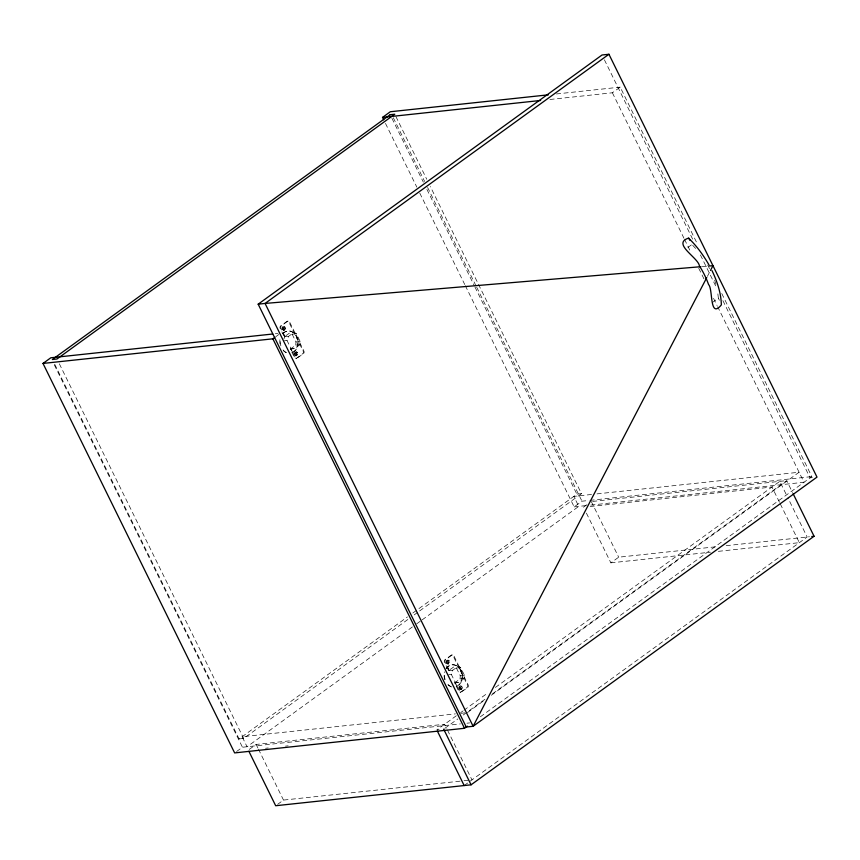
<?xml version="1.0" encoding="UTF-8"?>
<svg xmlns="http://www.w3.org/2000/svg" width="860" height="860" viewBox="0 0 860 860"><rect width="100%" height="100%" fill="white"/><g stroke="black" fill="none" stroke-linecap="round" stroke-linejoin="round"><path stroke-width="0.64" stroke-dasharray="4.3 3.22" d="M295.775 345.139L295.98 341.968L292.153 334.175L289.755 332.895L284.327 336.83L280.22 328.488A1.924 1.537 83.9 0 1 280.704 325.875L286.778 321.468A1.924 1.537 83.9 0 1 288.906 322.188L303.139 351.127A1.924 1.537 83.9 0 1 302.656 353.739L296.582 358.136A1.924 1.537 83.9 0 1 294.453 357.416L290.347 349.074L295.775 345.139L299.989 344.688L300.194 341.517L296.367 333.723L293.969 332.444L289.755 332.895M460.035 678.959L460.25 675.799L456.413 668.005L454.015 666.726L448.587 670.66L444.48 662.308A1.924 1.537 83.9 0 1 444.964 659.695L451.038 655.288A1.924 1.537 83.9 0 1 453.166 656.019L467.399 684.947A1.924 1.537 83.9 0 1 466.915 687.559L460.842 691.967A1.924 1.537 83.9 0 1 458.713 691.246L454.607 682.894L460.035 678.959L464.25 678.508L464.464 675.347L460.627 667.553L458.229 666.274L454.015 666.726M283.95 338.84L284.703 336.787L283.402 333.315M299.989 344.688L294.561 348.623L290.863 348.279L287.025 340.495L288.541 336.378L293.969 332.444M464.25 678.508L458.821 682.442L455.123 682.109L451.296 674.315L452.801 670.209L458.229 666.274M707.393 276.393L709.865 271.631M282.768 333.487L284.015 332.39A11.212 8.955 83.9 0 1 296.399 336.615L296.786 336.572A11.212 8.955 83.9 0 1 293.98 351.815L292.583 352.621M283.155 333.443L284.402 332.347A11.212 8.955 83.9 0 1 296.786 336.572M275.791 336.69L278.715 334.572M549.938 99.481L612.384 92.783L620.2 87.129L697.686 244.595M687.892 247.444L691.945 244.509M712.284 302.591L718.358 298.183L717.595 291.594M54.739 364.307L239.091 738.933L407.436 616.942M412.864 613.008L576.877 494.167L581.478 493.672L430.322 186.502M239.091 738.933L243.681 738.439L408.779 618.813M414.208 614.879L418.551 611.729M419.637 610.944L581.478 493.672M236.597 751.489L242.455 747.243L460.358 723.905M465.335 285.692L574.168 506.873L581.983 501.208L588.627 500.498M412.37 626.962L247.056 746.749L242.122 736.73L455.392 713.886M416.713 623.812L421.067 620.651M422.152 619.866L578.769 506.379L573.835 496.37L592.497 494.371M249.282 749.393L256.119 744.438L444.598 724.249L446.931 728.979M583.488 507.217L587.401 504.379M277.64 804.326L283.499 800.079L462.691 780.88M586.402 513.13L610.869 562.849L618.684 557.194L716.907 546.67M456.327 715.757L436.783 729.914L439.084 729.667M460.67 712.607L462.841 711.037M463.927 710.253L487.803 692.945M495.403 687.441L779.784 481.363L787.362 496.757M444.77 728.388L457.8 718.949M463.217 715.015L484.933 699.288M492.533 693.773L786.685 480.622L792.511 492.457M467.388 712.607L483.696 700.782M491.318 695.267L799.101 472.237L593.83 494.221M480.342 716.81L811.84 476.59L721.346 292.679M464.163 785.545L807.164 537.005L787.943 497.94M292.207 352.664L293.593 351.858A11.212 8.955 83.9 0 0 296.399 336.615M456.466 686.495L457.864 685.689A11.212 8.955 83.9 0 0 460.67 670.445L461.046 670.402A11.212 8.955 83.9 0 1 458.24 685.646L456.853 686.452M283.811 327.284C281.532 328.133 285.004 330.562 285.176 328.187C283.445 325.822 285.284 328.402 283.864 329.208M284.38 327.219L283.639 328.176L284.445 329.144M296.399 352.879C294.131 353.729 297.603 356.158 297.775 353.783C296.034 351.417 297.872 353.998 296.463 354.793M296.979 352.815L296.238 353.772L297.033 354.739M448.071 661.114C445.792 661.963 449.275 664.382 449.447 662.017C447.705 659.641 449.543 662.232 448.125 663.028M448.64 661.05L447.909 661.996L448.705 662.963M460.659 686.71C458.391 687.559 461.863 689.978 462.035 687.613C460.304 685.237 462.142 687.828 460.723 688.624M461.239 686.645L460.498 687.591L461.293 688.559M556.42 93.955L620.2 87.129M287.337 321.231L288.1 321.145M283.897 330.165A1.924 1.537 83.9 0 0 285.144 327.305A1.924 1.537 83.9 0 0 282.478 327.273A1.924 1.537 83.9 0 0 283.897 330.165L284.165 330.132M275.361 333.723L278.017 333.443M292.153 334.175L296.367 333.723M284.327 336.83L288.541 336.378M284.477 340.764L287.025 340.495M295.98 341.968L300.194 341.517M290.347 349.074L294.561 348.623M292.83 352.482L290.734 349.031M296.023 358.373L296.786 358.298M589.96 500.359L811.84 476.59M812.399 477.601L810.109 477.848L722.368 299.549M592.637 501.412L786.685 480.622M574.168 506.873L586.122 505.594M590.766 505.099L804.025 482.256L717.67 306.751M590.121 506.508L771.968 487.029L779.547 502.412M726.195 545.67L809.464 536.758M610.869 562.849L710.414 552.195M718.38 551.335L799.349 542.66L780.128 503.594M451.608 655.062L452.371 654.976M447.63 667.08L448.974 670.617M456.413 668.005L460.627 667.553M448.587 670.66L452.801 670.209M448.737 674.595L451.296 674.315M460.25 675.799L464.464 675.347M454.607 682.894L458.821 682.442M457.101 686.312L454.994 682.851M460.756 689.58A1.924 1.537 83.9 0 0 461.992 686.721A1.924 1.537 83.9 0 0 459.326 686.688A1.924 1.537 83.9 0 0 460.756 689.58L461.024 689.559M460.283 692.203L461.046 692.117M460.723 713.316L464.722 712.886M466.98 723.195L469.657 722.905M265.557 748.254L268.212 747.963M285.466 746.114L288.121 745.835M464.013 780.74L469.323 780.17M702.265 266.589L708.952 266.019M692.687 245.304L695.665 248.497M707.737 265.03L709.511 268.632M604.408 59.824L692.73 239.316M700.438 254.979L717.036 288.713M718.358 298.183L719.39 300.29M612.384 92.783L683.958 238.231M684.549 239.435L689.87 250.26M698.739 268.288L704.061 279.102M713.531 298.334L717.079 305.547M591.304 501.552L618.684 557.194M395.944 116.627L426.764 179.267M393.3 117.755L424.646 181.46M427.603 187.48L476.107 286.047M476.698 287.251L581.983 501.208M391.945 118.325L423.356 182.169M426.915 189.404L474.333 285.767M474.924 286.971L576.877 494.167M385.484 123.421L416.831 187.125M419.787 193.134L464.744 284.499M285.09 336.744L280.983 328.402A1.924 1.537 83.9 0 1 281.467 325.789L287.541 321.382A1.924 1.537 83.9 0 1 289.669 322.113L303.902 351.041A1.924 1.537 83.9 0 1 303.419 353.654L297.345 358.061A1.924 1.537 83.9 0 1 295.216 357.33L291.11 348.988M449.35 670.574L445.243 662.232A1.924 1.537 83.9 0 1 445.727 659.62L451.812 655.212A1.924 1.537 83.9 0 1 453.929 655.933L468.162 684.872A1.924 1.537 83.9 0 1 467.69 687.484L461.605 691.881A1.924 1.537 83.9 0 1 459.487 691.161L455.381 682.818M447.512 730.162L471.979 779.891M256.119 744.438L257.871 747.985M258.451 749.167L283.499 800.079M59.34 363.812L243.681 738.439M54.363 364.984L242.455 747.243M714.649 280.123L716.111 284.767M286.068 352.6A11.212 8.955 83.9 0 1 283.305 350.622M280.027 343.968A11.212 8.955 83.9 0 1 280.252 338.206M286.444 352.557A11.212 8.955 83.9 0 1 281.585 347.59M280.876 345.817A11.212 8.955 83.9 0 1 280.285 340.044M451.855 686.946A11.212 8.955 83.9 0 1 447.565 684.452M444.749 679.679A11.212 8.955 83.9 0 1 444.512 672.025M445.964 668.682A11.212 8.955 83.9 0 1 447.028 667.317L448.275 666.21A11.212 8.955 83.9 0 1 460.67 670.445M450.715 686.387A11.212 8.955 83.9 0 1 447.952 684.409M445.136 679.636A11.212 8.955 83.9 0 1 444.899 671.993M446.351 668.639A11.212 8.955 83.9 0 1 447.415 667.274L448.662 666.167A11.212 8.955 83.9 0 1 461.046 670.402M282.284 327.294A1.924 1.537 83.9 0 0 283.703 330.186A1.924 1.537 83.9 0 0 284.95 327.316A1.924 1.537 83.9 0 0 282.284 327.294M294.873 352.879A1.924 1.537 83.9 0 0 296.302 355.771A1.924 1.537 83.9 0 0 297.538 352.912A1.924 1.537 83.9 0 0 294.873 352.879M295.066 352.869A1.924 1.537 83.9 0 0 296.485 355.75A1.924 1.537 83.9 0 0 297.732 352.89A1.924 1.537 83.9 0 0 295.066 352.869M446.544 661.114A1.924 1.537 83.9 0 0 447.963 664.006A1.924 1.537 83.9 0 0 449.21 661.146A1.924 1.537 83.9 0 0 446.544 661.114M459.143 686.71A1.924 1.537 83.9 0 0 460.562 689.602A1.924 1.537 83.9 0 0 461.809 686.742A1.924 1.537 83.9 0 0 459.143 686.71M446.738 661.093A1.924 1.537 83.9 0 0 448.157 663.984A1.924 1.537 83.9 0 0 449.404 661.125A1.924 1.537 83.9 0 0 446.738 661.093"/><path stroke-width="1.29" d="M712.005 270.61C717.1 281.317 721.11 293.002 721.357 304.892C709.296 319.587 713.166 288.949 708.565 284.531A55.147 30.164 54.1 0 0 699.416 265.923C698.406 257.71 671.574 243.67 688.505 238.123C696.578 245.702 703.329 255.194 708.973 264.869M706.769 277.587L473.129 726.281L466.238 727.022L258.172 304.182L602.032 54.997L608.934 54.266L817 477.106L473.129 726.281L265.063 303.44L258.172 304.182M710.489 270.449L712.962 265.686L708.952 266.019M467.431 726.163L464.497 728.28L234.64 752.909L43 363.436L50.815 357.781L272.706 334.013M383.71 119.809L382.528 117.411L390.343 111.746L548.454 94.815M608.934 54.266L265.063 303.44L700.932 266.697M43 363.436L272.856 338.818L274.813 337.399M248.884 751.285L275.684 805.734L471.065 784.814L814.065 536.264L793.092 493.651M382.528 117.411L540.639 100.469M811.765 536.511L814.065 536.264M688.753 238.102L689.87 240.295M272.856 338.818L464.497 728.28M443.685 729.172L471.065 784.814M437.375 731.097L464.163 785.545M390.16 114.713L52.374 359.491L56.975 358.996L394.762 114.219L390.16 114.713"/></g></svg>
